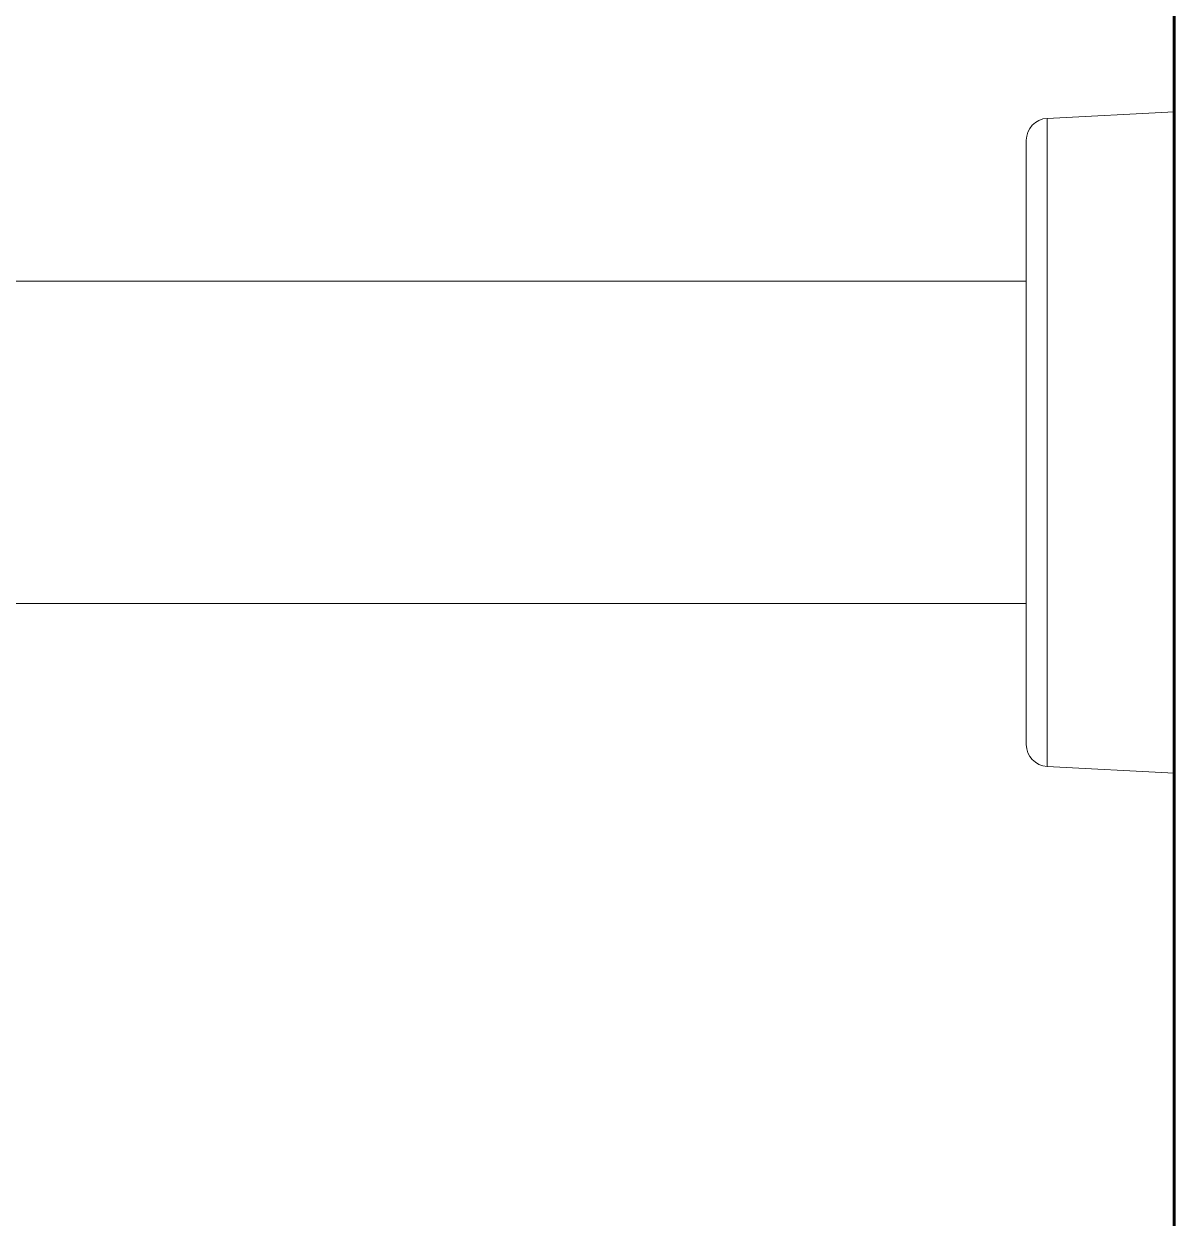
# Model space of a CAD drawing. Header units: millimetres. Extents: x 72 to 2826, y -203 to 794.
# Drawn here: x 1784.3984 to 1784.5239, y 363.8454 to 363.9758 of the extents above; entities that cross this region are included whole.
import ezdxf

# ---------------------------------------------------------------- set-up
doc = ezdxf.new("R2010")
doc.units = ezdxf.units.MM
doc.layers.add('envolvente', color=164, linetype='Continuous', lineweight=60)
doc.layers.add('mobiliario', color=252, linetype='Continuous', lineweight=9)

# ---------------------------------------------------------------- blocks, each defined once
blk = doc.blocks.new('110-32-planta')
at = {"layer": 'mobiliario'}
for p, q in [((7.66430915753795, 4.263614385726363), (7.592117157537947, 4.263614385726363)), ((7.592843194278934, 4.24976077943138), (7.592117157537947, 4.263614385726363)), ((7.663583120796964, 4.24976077943138), (7.66430915753795, 4.263614385726363)), ((7.663583120796964, 4.24976077943138), (7.592843194278934, 4.24976077943138)), ((7.595239905162344, 4.247486385726364), (7.661186409913554, 4.247486385726364)), ((7.610613157537947, 4.122814385726368), (7.610613157537947, 4.247486385726364)), ((7.645813157537951, 4.122814385726368), (7.645813157537951, 4.247486385726364))]:
    blk.add_line(p, q, dxfattribs=at)
for centre, start, end in [((7.595239905162344, 4.249886385726366), 182.9999999999997, 270), ((7.661186409913554, 4.249886385726366), 270, 357.0000000000003)]:
    blk.add_arc(centre, 0.0024, start, end, dxfattribs=at)

msp = doc.modelspace()

# ---------------------------------------------------------------- linework, layer by layer
at = {"layer": 'envolvente'}
msp.add_line((1784.523870764911, 363.1800866867252), (1784.523870764911, 364.4300866867245), dxfattribs=at)

# ---------------------------------------------------------------- block references
at = {"rotation": 269.9999999999999}
msp.add_blockref('110-32-planta', (1780.260256379185, 371.5582998442621), dxfattribs=at)

doc.saveas('drawing.dxf')
